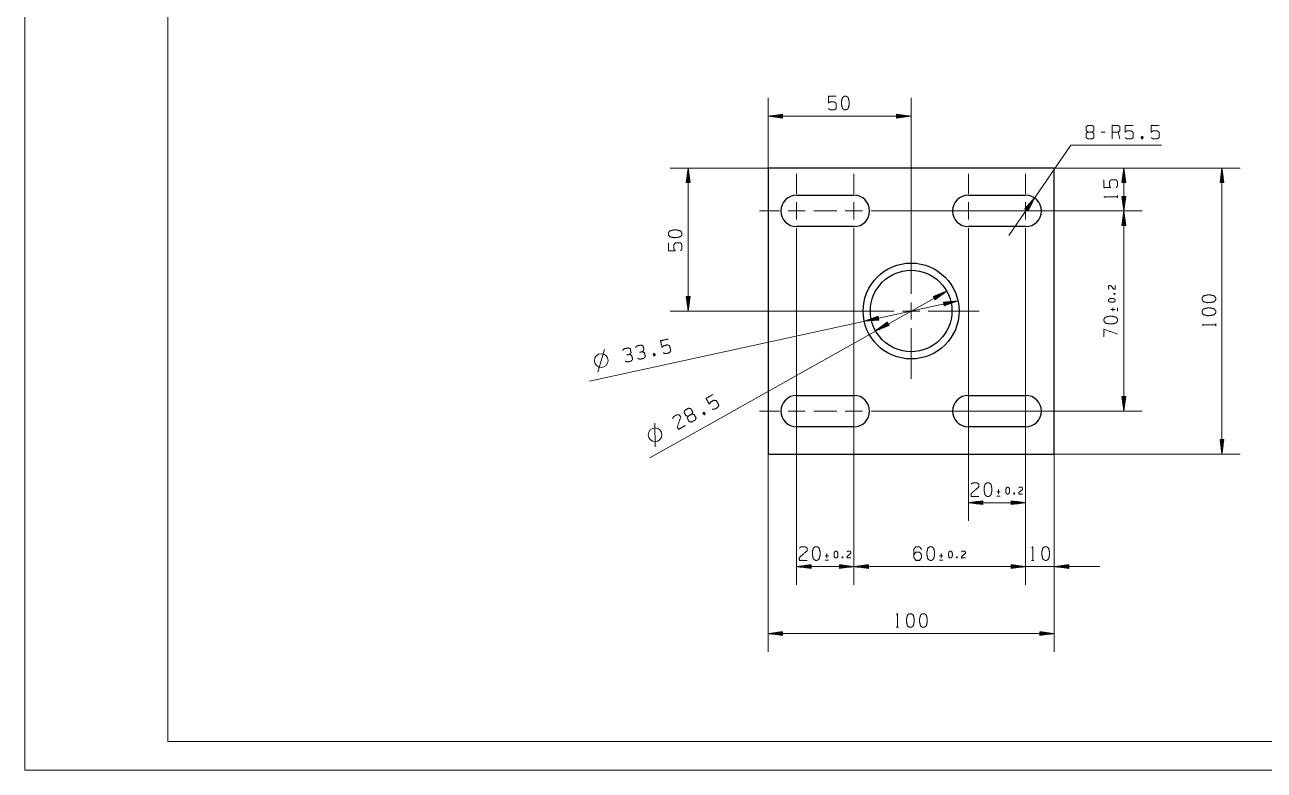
# Model space of a CAD drawing. Header units: millimetres. Extents: x 0 to 420, y 0 to 297.
# Drawn here: x 0 to 216.5, y 0 to 130.3 of the extents above; entities that cross this region are included whole.
import ezdxf

# ---------------------------------------------------------------- set-up
doc = ezdxf.new("R2010")
doc.units = ezdxf.units.MM
doc.layers.add('101', color=7, linetype='Continuous', true_color=0xffffff)

msp = doc.modelspace()

# ---------------------------------------------------------------- linework, layer by layer
at = {"layer": '101', "color": 133, "linetype": 'Continuous', "lineweight": 18}
for p, q in [((0, 297), (0, 0)), ((25, 292), (25, 5)), ((25, 5), (415, 5)), ((0, 0), (420, 0))]:
    msp.add_line(p, q, dxfattribs=at)
at = {"layer": '101', "color": 22, "linetype": 'Continuous', "lineweight": 18}
for p, q in [((129.83, 105.27), (129.83, 117.51)), ((154.83, 92.14), (154.83, 117.51)), ((132.37, 114.67), (129.83, 114.34)), ((129.83, 114.34), (132.37, 114)), ((154.83, 114.34), (129.83, 114.34)), ((132.37, 114.36), (130.03, 114.36)), ((132.37, 114.31), (130.03, 114.31)), ((132.37, 114.41), (130.41, 114.41)), ((132.37, 114.26), (130.41, 114.26)), ((132.37, 114.46), (130.8, 114.46)), ((132.37, 114.21), (130.8, 114.21)), ((132.37, 114.51), (131.18, 114.51)), ((132.37, 114.16), (131.18, 114.16)), ((132.37, 114.56), (131.57, 114.56)), ((132.37, 114.11), (131.57, 114.11)), ((132.37, 114.62), (131.96, 114.62)), ((132.37, 114.06), (131.96, 114.06)), ((132.37, 114.67), (132.34, 114.67)), ((132.37, 114.67), (132.34, 114.67)), ((132.37, 114.01), (132.34, 114.01)), ((132.37, 114.01), (132.34, 114.01)), ((132.37, 114), (132.37, 114.67)), ((152.29, 114.67), (152.33, 114.67)), ((152.29, 114.67), (152.33, 114.67)), ((152.29, 114.67), (152.29, 114)), ((154.83, 114.34), (152.29, 114.67)), ((152.29, 114.62), (152.71, 114.62)), ((152.29, 114.56), (153.1, 114.56)), ((152.29, 114.51), (153.48, 114.51)), ((152.29, 114.46), (153.87, 114.46)), ((152.29, 114.41), (154.26, 114.41)), ((152.29, 114.36), (154.64, 114.36)), ((152.29, 114), (154.83, 114.34)), ((152.29, 114.31), (154.64, 114.31)), ((152.29, 114.26), (154.26, 114.26)), ((152.29, 114.21), (153.87, 114.21)), ((152.29, 114.16), (153.48, 114.16)), ((152.29, 114.11), (153.1, 114.11)), ((152.29, 114.06), (152.71, 114.06)), ((152.29, 114.01), (152.33, 114.01)), ((152.29, 114.01), (152.33, 114.01)), ((171.9, 93.49), (182.7, 109.25)), ((182.7, 109.25), (198.58, 109.25)), ((129.83, 105.27), (112.72, 105.27)), ((115.89, 105.27), (115.56, 102.73)), ((115.77, 102.73), (115.77, 104.3)), ((115.82, 102.73), (115.82, 104.69)), ((115.87, 102.73), (115.87, 105.08)), ((115.89, 80.27), (115.89, 105.27)), ((116.23, 102.73), (115.89, 105.27)), ((115.92, 102.73), (115.92, 105.08)), ((115.97, 102.73), (115.97, 104.69)), ((116.02, 102.73), (116.02, 104.3)), ((179.83, 105.27), (195.16, 105.27)), ((179.83, 105.27), (212.31, 105.27)), ((191.99, 105.27), (191.65, 102.73)), ((191.86, 102.73), (191.86, 104.3)), ((191.91, 102.73), (191.91, 104.69)), ((191.96, 102.73), (191.96, 105.08)), ((192.32, 102.73), (191.99, 105.27)), ((191.99, 97.77), (191.99, 105.27)), ((192.01, 102.73), (192.01, 105.08)), ((192.06, 102.73), (192.06, 104.69)), ((192.11, 102.73), (192.11, 104.3)), ((209.13, 105.27), (208.8, 102.73)), ((209, 102.73), (209, 104.3)), ((209.06, 102.73), (209.06, 104.69)), ((209.11, 102.73), (209.11, 105.08)), ((209.47, 102.73), (209.13, 105.27)), ((209.13, 55.27), (209.13, 105.27)), ((209.16, 102.73), (209.16, 105.08)), ((209.21, 102.73), (209.21, 104.69)), ((209.26, 102.73), (209.26, 104.3)), ((115.56, 102.73), (115.56, 102.76)), ((115.56, 102.73), (115.56, 102.76)), ((115.56, 102.73), (116.23, 102.73)), ((115.61, 102.73), (115.61, 103.15)), ((115.66, 102.73), (115.66, 103.53)), ((115.72, 102.73), (115.72, 103.92)), ((116.07, 102.73), (116.07, 103.92)), ((116.12, 102.73), (116.12, 103.53)), ((116.17, 102.73), (116.17, 103.15)), ((116.22, 102.73), (116.22, 102.76)), ((116.22, 102.73), (116.22, 102.76)), ((191.65, 102.73), (192.32, 102.73)), ((191.66, 102.73), (191.66, 102.76)), ((191.66, 102.73), (191.66, 102.76)), ((191.71, 102.73), (191.71, 103.15)), ((191.76, 102.73), (191.76, 103.53)), ((191.81, 102.73), (191.81, 103.92)), ((192.16, 102.73), (192.16, 103.92)), ((192.21, 102.73), (192.21, 103.53)), ((192.26, 102.73), (192.26, 103.15)), ((192.32, 102.73), (192.32, 102.76)), ((192.32, 102.73), (192.32, 102.76)), ((208.8, 102.73), (208.8, 102.76)), ((208.8, 102.73), (208.8, 102.76)), ((208.8, 102.73), (209.47, 102.73)), ((208.85, 102.73), (208.85, 103.15)), ((208.9, 102.73), (208.9, 103.53)), ((208.95, 102.73), (208.95, 103.92)), ((209.31, 102.73), (209.31, 103.92)), ((209.36, 102.73), (209.36, 103.53)), ((209.41, 102.73), (209.41, 103.15)), ((209.46, 102.73), (209.46, 102.76)), ((209.46, 102.73), (209.46, 102.76)), ((176.39, 100.04), (174.68, 98.13)), ((174.89, 97.99), (176, 99.6)), ((174.93, 97.96), (176.26, 99.89)), ((174.97, 97.93), (176.3, 99.86)), ((175.23, 97.75), (176.39, 100.04)), ((191.65, 100.31), (191.99, 97.77)), ((192.32, 100.31), (191.65, 100.31)), ((191.66, 100.31), (191.66, 100.28)), ((191.66, 100.31), (191.66, 100.28)), ((191.71, 100.31), (191.71, 99.89)), ((191.76, 100.31), (191.76, 99.51)), ((191.81, 100.31), (191.81, 99.12)), ((191.86, 100.31), (191.86, 98.73)), ((191.91, 100.31), (191.91, 98.35)), ((191.96, 100.31), (191.96, 97.96)), ((191.99, 97.77), (192.32, 100.31)), ((192.01, 100.31), (192.01, 97.96)), ((192.06, 100.31), (192.06, 98.35)), ((192.11, 100.31), (192.11, 98.73)), ((192.16, 100.31), (192.16, 99.12)), ((192.21, 100.31), (192.21, 99.51)), ((192.26, 100.31), (192.26, 99.89)), ((192.32, 100.31), (192.32, 100.28)), ((192.32, 100.31), (192.32, 100.28)), ((151.33, 97.77), (195.16, 97.77)), ((174.68, 98.13), (174.7, 98.16)), ((174.68, 98.13), (174.7, 98.16)), ((174.68, 98.13), (175.23, 97.75)), ((174.72, 98.1), (174.96, 98.45)), ((174.76, 98.07), (175.22, 98.73)), ((174.81, 98.04), (175.48, 99.02)), ((174.85, 98.01), (175.74, 99.31)), ((175.02, 97.9), (176.12, 99.52)), ((175.06, 97.87), (175.95, 99.17)), ((175.1, 97.84), (175.77, 98.82)), ((175.14, 97.81), (175.6, 98.48)), ((175.18, 97.78), (175.42, 98.13)), ((175.23, 97.76), (175.24, 97.78)), ((175.23, 97.76), (175.24, 97.78)), ((181.33, 97.77), (195.16, 97.77)), ((191.99, 97.77), (191.65, 95.23)), ((191.96, 95.23), (191.96, 97.58)), ((191.99, 97.77), (191.99, 62.77)), ((192.32, 95.23), (191.99, 97.77)), ((192.01, 95.23), (192.01, 97.58)), ((191.71, 95.23), (191.71, 95.65)), ((191.76, 95.23), (191.76, 96.03)), ((191.81, 95.23), (191.81, 96.42)), ((191.86, 95.23), (191.86, 96.8)), ((191.91, 95.23), (191.91, 97.19)), ((192.06, 95.23), (192.06, 97.19)), ((192.11, 95.23), (192.11, 96.8)), ((192.16, 95.23), (192.16, 96.42)), ((192.21, 95.23), (192.21, 96.03)), ((192.26, 95.23), (192.26, 95.65)), ((191.65, 95.23), (192.32, 95.23)), ((191.66, 95.23), (191.66, 95.26)), ((191.66, 95.23), (191.66, 95.26)), ((192.32, 95.23), (192.32, 95.26)), ((192.32, 95.23), (192.32, 95.26)), ((134.83, 91.27), (134.83, 32.42)), ((144.83, 91.27), (144.83, 32.42)), ((144.83, 91.27), (144.83, 32.42)), ((164.83, 91.27), (164.83, 43.6)), ((174.83, 91.27), (174.83, 32.42)), ((174.83, 91.27), (174.83, 43.6)), ((174.83, 91.27), (174.83, 32.42)), ((161.04, 83.76), (109.19, 54.59)), ((116.23, 82.81), (115.56, 82.81)), ((115.56, 82.81), (115.89, 80.27)), ((115.56, 82.81), (115.56, 82.78)), ((115.56, 82.81), (115.56, 82.78)), ((115.61, 82.81), (115.61, 82.39)), ((115.66, 82.81), (115.66, 82.01)), ((115.72, 82.81), (115.72, 81.62)), ((115.77, 82.81), (115.77, 81.23)), ((115.82, 82.81), (115.82, 80.85)), ((115.87, 82.81), (115.87, 80.46)), ((115.89, 80.27), (116.23, 82.81)), ((115.92, 82.81), (115.92, 80.46)), ((115.97, 82.81), (115.97, 80.85)), ((116.02, 82.81), (116.02, 81.23)), ((116.07, 82.81), (116.07, 81.62)), ((116.12, 82.81), (116.12, 82.01)), ((116.17, 82.81), (116.17, 82.39)), ((116.22, 82.81), (116.22, 82.78)), ((116.22, 82.81), (116.22, 82.78)), ((161.04, 83.76), (158.67, 82.81)), ((158.67, 82.81), (158.7, 82.82)), ((158.67, 82.81), (158.7, 82.82)), ((158.67, 82.81), (158.99, 82.23)), ((158.69, 82.76), (159.06, 82.97)), ((158.72, 82.72), (159.42, 83.11)), ((158.74, 82.67), (159.78, 83.26)), ((158.77, 82.63), (160.14, 83.4)), ((158.79, 82.58), (160.5, 83.55)), ((158.82, 82.54), (160.86, 83.69)), ((158.84, 82.5), (160.89, 83.65)), ((158.87, 82.45), (160.58, 83.41)), ((158.89, 82.41), (160.27, 83.18)), ((158.92, 82.36), (159.95, 82.95)), ((158.94, 82.32), (159.64, 82.71)), ((158.97, 82.27), (159.33, 82.48)), ((158.99, 82.23), (161.04, 83.76)), ((163.02, 82.06), (98.63, 67.99)), ((142.96, 80.27), (112.72, 80.27)), ((158.99, 82.23), (159.02, 82.25)), ((158.99, 82.23), (159.02, 82.25)), ((163.02, 82.06), (160.46, 81.84)), ((160.46, 81.84), (160.61, 81.19)), ((160.46, 81.84), (160.5, 81.84)), ((160.46, 81.84), (160.5, 81.84)), ((160.47, 81.79), (160.88, 81.88)), ((160.49, 81.74), (161.27, 81.91)), ((160.5, 81.69), (161.66, 81.94)), ((160.51, 81.64), (162.05, 81.98)), ((160.52, 81.59), (162.43, 82.01)), ((160.53, 81.54), (162.82, 82.04)), ((160.54, 81.49), (162.83, 81.99)), ((160.55, 81.44), (162.47, 81.86)), ((160.56, 81.39), (162.1, 81.73)), ((160.57, 81.34), (161.73, 81.6)), ((160.58, 81.29), (161.37, 81.46)), ((160.59, 81.24), (161, 81.33)), ((160.61, 81.19), (163.02, 82.06)), ((160.61, 81.19), (160.64, 81.2)), ((160.61, 81.19), (160.64, 81.2)), ((149.06, 79.35), (146.65, 78.48)), ((146.65, 78.48), (149.21, 78.7)), ((149.13, 79.05), (146.84, 78.55)), ((149.14, 79), (146.85, 78.5)), ((149.12, 79.1), (147.2, 78.68)), ((149.15, 78.95), (147.23, 78.53)), ((149.11, 79.15), (147.57, 78.81)), ((149.16, 78.9), (147.62, 78.56)), ((149.1, 79.2), (147.93, 78.94)), ((149.17, 78.85), (148.01, 78.6)), ((149.08, 79.25), (148.3, 79.08)), ((149.18, 78.8), (148.4, 78.63)), ((150.67, 78.31), (148.62, 76.78)), ((149.07, 79.3), (148.67, 79.21)), ((150.83, 78.04), (148.78, 76.89)), ((149.19, 78.75), (148.79, 78.66)), ((150.85, 78), (148.81, 76.85)), ((149.06, 79.35), (149.03, 79.34)), ((149.06, 79.35), (149.03, 79.34)), ((149.21, 78.7), (149.06, 79.35)), ((150.8, 78.09), (149.09, 77.13)), ((149.2, 78.7), (149.17, 78.69)), ((149.2, 78.7), (149.17, 78.69)), ((150.88, 77.95), (149.17, 76.99)), ((150.78, 78.13), (149.4, 77.36)), ((150.75, 78.18), (149.71, 77.59)), ((150.73, 78.22), (150.03, 77.83)), ((150.7, 78.26), (150.34, 78.06)), ((150.68, 78.31), (150.65, 78.29)), ((150.68, 78.31), (150.65, 78.29)), ((151, 77.73), (150.67, 78.31)), ((148.62, 76.78), (151, 77.73)), ((150.9, 77.91), (149.53, 77.14)), ((150.93, 77.87), (149.89, 77.28)), ((150.95, 77.82), (150.25, 77.43)), ((150.98, 77.78), (150.61, 77.57)), ((151, 77.73), (150.97, 77.72)), ((151, 77.73), (150.97, 77.72)), ((191.65, 65.31), (191.99, 62.77)), ((192.32, 65.31), (191.65, 65.31)), ((191.66, 65.31), (191.66, 65.28)), ((191.66, 65.31), (191.66, 65.28)), ((191.71, 65.31), (191.71, 64.89)), ((191.76, 65.31), (191.76, 64.51)), ((191.81, 65.31), (191.81, 64.12)), ((191.86, 65.31), (191.86, 63.73)), ((191.91, 65.31), (191.91, 63.35)), ((191.96, 65.31), (191.96, 62.96)), ((191.99, 62.77), (192.32, 65.31)), ((192.01, 65.31), (192.01, 62.96)), ((192.06, 65.31), (192.06, 63.35)), ((192.11, 65.31), (192.11, 63.73)), ((192.16, 65.31), (192.16, 64.12)), ((192.21, 65.31), (192.21, 64.51)), ((192.26, 65.31), (192.26, 64.89)), ((192.32, 65.31), (192.32, 65.28)), ((192.32, 65.31), (192.32, 65.28)), ((151.33, 62.77), (195.16, 62.77)), ((209.47, 57.81), (208.8, 57.81)), ((208.8, 57.81), (209.13, 55.27)), ((208.8, 57.81), (208.8, 57.78)), ((208.8, 57.81), (208.8, 57.78)), ((208.85, 57.81), (208.85, 57.39)), ((208.9, 57.81), (208.9, 57.01)), ((208.95, 57.81), (208.95, 56.62)), ((209, 57.81), (209, 56.23)), ((209.06, 57.81), (209.06, 55.85)), ((209.11, 57.81), (209.11, 55.46)), ((209.13, 55.27), (209.47, 57.81)), ((209.16, 57.81), (209.16, 55.46)), ((209.21, 57.81), (209.21, 55.85)), ((209.26, 57.81), (209.26, 56.23)), ((209.31, 57.81), (209.31, 56.62)), ((209.36, 57.81), (209.36, 57.01)), ((209.41, 57.81), (209.41, 57.39)), ((209.46, 57.81), (209.46, 57.78)), ((209.46, 57.81), (209.46, 57.78)), ((129.83, 55.27), (129.83, 20.71)), ((179.83, 55.27), (179.83, 20.71)), ((179.83, 55.27), (212.31, 55.27)), ((179.83, 55.27), (179.83, 32.42)), ((167.37, 47.1), (164.83, 46.77)), ((164.83, 46.77), (174.83, 46.77)), ((164.83, 46.77), (167.37, 46.44)), ((167.37, 46.8), (165.03, 46.8)), ((167.37, 46.74), (165.03, 46.74)), ((167.37, 46.85), (165.41, 46.85)), ((167.37, 46.69), (165.41, 46.69)), ((167.37, 46.9), (165.8, 46.9)), ((167.37, 46.64), (165.8, 46.64)), ((167.37, 46.95), (166.18, 46.95)), ((167.37, 46.59), (166.18, 46.59)), ((167.37, 47), (166.57, 47)), ((167.37, 46.54), (166.57, 46.54)), ((167.37, 47.05), (166.96, 47.05)), ((167.37, 46.49), (166.96, 46.49)), ((167.37, 47.1), (167.34, 47.1)), ((167.37, 47.1), (167.34, 47.1)), ((167.37, 46.44), (167.34, 46.44)), ((167.37, 46.44), (167.34, 46.44)), ((167.37, 46.44), (167.37, 47.1)), ((172.29, 47.1), (172.29, 46.44)), ((172.29, 47.1), (172.33, 47.1)), ((172.29, 47.1), (172.33, 47.1)), ((174.83, 46.77), (172.29, 47.1)), ((172.29, 47.05), (172.71, 47.05)), ((172.29, 47), (173.1, 47)), ((172.29, 46.95), (173.48, 46.95)), ((172.29, 46.9), (173.87, 46.9)), ((172.29, 46.85), (174.26, 46.85)), ((172.29, 46.8), (174.64, 46.8)), ((172.29, 46.44), (174.83, 46.77)), ((172.29, 46.74), (174.64, 46.74)), ((172.29, 46.69), (174.26, 46.69)), ((172.29, 46.64), (173.87, 46.64)), ((172.29, 46.59), (173.48, 46.59)), ((172.29, 46.54), (173.1, 46.54)), ((172.29, 46.49), (172.71, 46.49)), ((172.29, 46.44), (172.33, 46.44)), ((172.29, 46.44), (172.33, 46.44)), ((137.37, 35.93), (134.83, 35.6)), ((134.83, 35.6), (144.83, 35.6)), ((134.83, 35.6), (137.37, 35.27)), ((137.37, 35.62), (135.03, 35.62)), ((137.37, 35.57), (135.03, 35.57)), ((137.37, 35.68), (135.41, 35.68)), ((137.37, 35.52), (135.41, 35.52)), ((137.37, 35.73), (135.8, 35.73)), ((137.37, 35.47), (135.8, 35.47)), ((137.37, 35.78), (136.18, 35.78)), ((137.37, 35.42), (136.18, 35.42)), ((137.37, 35.83), (136.57, 35.83)), ((137.37, 35.37), (136.57, 35.37)), ((137.37, 35.88), (136.96, 35.88)), ((137.37, 35.32), (136.96, 35.32)), ((137.37, 35.93), (137.34, 35.93)), ((137.37, 35.93), (137.34, 35.93)), ((137.37, 35.27), (137.34, 35.27)), ((137.37, 35.27), (137.34, 35.27)), ((137.37, 35.27), (137.37, 35.93)), ((144.83, 35.6), (142.29, 35.93)), ((142.29, 35.93), (142.33, 35.93)), ((142.29, 35.93), (142.33, 35.93)), ((142.29, 35.93), (142.29, 35.27)), ((142.29, 35.88), (142.71, 35.88)), ((142.29, 35.83), (143.1, 35.83)), ((142.29, 35.78), (143.48, 35.78)), ((142.29, 35.73), (143.87, 35.73)), ((142.29, 35.68), (144.26, 35.68)), ((142.29, 35.62), (144.64, 35.62)), ((142.29, 35.27), (144.83, 35.6)), ((142.29, 35.57), (144.64, 35.57)), ((142.29, 35.52), (144.26, 35.52)), ((142.29, 35.47), (143.87, 35.47)), ((142.29, 35.42), (143.48, 35.42)), ((142.29, 35.37), (143.1, 35.37)), ((142.29, 35.32), (142.71, 35.32)), ((142.29, 35.27), (142.33, 35.27)), ((142.29, 35.27), (142.33, 35.27)), ((147.37, 35.93), (144.83, 35.6)), ((174.83, 35.6), (144.83, 35.6)), ((144.83, 35.6), (147.37, 35.27)), ((147.37, 35.62), (145.03, 35.62)), ((147.37, 35.57), (145.03, 35.57)), ((147.37, 35.68), (145.41, 35.68)), ((147.37, 35.52), (145.41, 35.52)), ((147.37, 35.73), (145.8, 35.73)), ((147.37, 35.47), (145.8, 35.47)), ((147.37, 35.78), (146.18, 35.78)), ((147.37, 35.42), (146.18, 35.42)), ((147.37, 35.83), (146.57, 35.83)), ((147.37, 35.37), (146.57, 35.37)), ((147.37, 35.88), (146.96, 35.88)), ((147.37, 35.32), (146.96, 35.32)), ((147.37, 35.93), (147.34, 35.93)), ((147.37, 35.93), (147.34, 35.93)), ((147.37, 35.27), (147.34, 35.27)), ((147.37, 35.27), (147.34, 35.27)), ((147.37, 35.27), (147.37, 35.93)), ((166.9, 35.6), (187.77, 35.6)), ((172.29, 35.93), (172.29, 35.27)), ((174.83, 35.6), (172.29, 35.93)), ((172.29, 35.93), (172.29, 35.27)), ((172.29, 35.93), (172.33, 35.93)), ((172.29, 35.93), (172.33, 35.93)), ((172.29, 35.93), (172.33, 35.93)), ((174.83, 35.6), (172.29, 35.93)), ((172.29, 35.93), (172.33, 35.93)), ((172.29, 35.88), (172.71, 35.88)), ((172.29, 35.88), (172.71, 35.88)), ((172.29, 35.83), (173.1, 35.83)), ((172.29, 35.83), (173.1, 35.83)), ((172.29, 35.78), (173.48, 35.78)), ((172.29, 35.78), (173.48, 35.78)), ((172.29, 35.73), (173.87, 35.73)), ((172.29, 35.73), (173.87, 35.73)), ((172.29, 35.68), (174.26, 35.68)), ((172.29, 35.68), (174.26, 35.68)), ((172.29, 35.62), (174.64, 35.62)), ((172.29, 35.62), (174.64, 35.62)), ((172.29, 35.27), (174.83, 35.6)), ((172.29, 35.27), (174.83, 35.6)), ((172.29, 35.57), (174.64, 35.57)), ((172.29, 35.57), (174.64, 35.57)), ((172.29, 35.52), (174.26, 35.52)), ((172.29, 35.52), (174.26, 35.52)), ((172.29, 35.47), (173.87, 35.47)), ((172.29, 35.47), (173.87, 35.47)), ((172.29, 35.42), (173.48, 35.42)), ((172.29, 35.42), (173.48, 35.42)), ((172.29, 35.37), (173.1, 35.37)), ((172.29, 35.37), (173.1, 35.37)), ((172.29, 35.32), (172.71, 35.32)), ((172.29, 35.32), (172.71, 35.32)), ((172.29, 35.27), (172.33, 35.27)), ((172.29, 35.27), (172.33, 35.27)), ((172.29, 35.27), (172.33, 35.27)), ((172.29, 35.27), (172.33, 35.27)), ((182.37, 35.93), (179.83, 35.6)), ((179.83, 35.6), (182.37, 35.27)), ((182.37, 35.62), (180.03, 35.62)), ((182.37, 35.57), (180.03, 35.57)), ((182.37, 35.68), (180.41, 35.68)), ((182.37, 35.52), (180.41, 35.52)), ((182.37, 35.73), (180.8, 35.73)), ((182.37, 35.47), (180.8, 35.47)), ((182.37, 35.78), (181.18, 35.78)), ((182.37, 35.42), (181.18, 35.42)), ((182.37, 35.83), (181.57, 35.83)), ((182.37, 35.37), (181.57, 35.37)), ((182.37, 35.88), (181.96, 35.88)), ((182.37, 35.32), (181.96, 35.32)), ((182.37, 35.93), (182.34, 35.93)), ((182.37, 35.93), (182.34, 35.93)), ((182.37, 35.27), (182.34, 35.27)), ((182.37, 35.27), (182.34, 35.27)), ((182.37, 35.27), (182.37, 35.93)), ((132.37, 24.22), (129.83, 23.89)), ((179.83, 23.89), (129.83, 23.89)), ((129.83, 23.89), (132.37, 23.56)), ((132.37, 23.92), (130.03, 23.92)), ((132.37, 23.86), (130.03, 23.86)), ((132.37, 23.97), (130.41, 23.97)), ((132.37, 24.02), (130.8, 24.02)), ((132.37, 24.07), (131.18, 24.07)), ((132.37, 24.12), (131.57, 24.12)), ((132.37, 24.17), (131.96, 24.17)), ((132.37, 24.22), (132.34, 24.22)), ((132.37, 24.22), (132.34, 24.22)), ((132.37, 23.56), (132.37, 24.22)), ((179.83, 23.89), (177.29, 24.22)), ((177.29, 24.22), (177.29, 23.56)), ((177.29, 24.22), (177.33, 24.22)), ((177.29, 24.22), (177.33, 24.22)), ((177.29, 24.17), (177.71, 24.17)), ((177.29, 24.12), (178.1, 24.12)), ((177.29, 24.07), (178.48, 24.07)), ((177.29, 24.02), (178.87, 24.02)), ((177.29, 23.97), (179.26, 23.97)), ((177.29, 23.92), (179.64, 23.92)), ((177.29, 23.56), (179.83, 23.89)), ((177.29, 23.86), (179.64, 23.86)), ((132.37, 23.81), (130.41, 23.81)), ((132.37, 23.76), (130.8, 23.76)), ((132.37, 23.71), (131.18, 23.71)), ((132.37, 23.66), (131.57, 23.66)), ((132.37, 23.61), (131.96, 23.61)), ((132.37, 23.56), (132.34, 23.56)), ((132.37, 23.56), (132.34, 23.56)), ((177.29, 23.81), (179.26, 23.81)), ((177.29, 23.76), (178.87, 23.76)), ((177.29, 23.71), (178.48, 23.71)), ((177.29, 23.66), (178.1, 23.66)), ((177.29, 23.61), (177.71, 23.61)), ((177.29, 23.56), (177.33, 23.56)), ((177.29, 23.56), (177.33, 23.56))]:
    msp.add_line(p, q, dxfattribs=at)
at = {"layer": '101', "color": 72, "linetype": 'Continuous', "lineweight": 18}
for p, q in [((188.7, 111.55), (188.03, 111.55)), ((191.31, 110.35), (190.97, 111.55)), ((195.1, 110.8), (195.26, 110.37)), ((190.89, 100.04), (190.89, 100.46)), ((190.26, 83.23), (190.47, 83.31)), ((189.69, 80.52), (190.49, 80.52)), ((190.09, 80.8), (190.09, 80.24)), ((190.87, 80.24), (190.87, 80.8)), ((208.04, 77.65), (208.04, 78.07)), ((100.08, 69.58), (101.25, 73.57)), ((109.84, 72.83), (110.08, 72.45)), ((110.1, 56.53), (110.06, 60.69)), ((118.48, 62.5), (118.83, 62.21)), ((170.37, 48.67), (169.8, 48.67)), ((169.8, 47.88), (170.37, 47.88)), ((170.09, 49.07), (170.09, 48.27)), ((172.79, 48.49), (172.87, 48.28)), ((140.37, 37.5), (139.8, 37.5)), ((140.09, 37.9), (140.09, 37.1)), ((142.79, 37.32), (142.87, 37.11)), ((160.37, 37.5), (159.8, 37.5)), ((160.09, 37.9), (160.09, 37.1)), ((162.79, 37.32), (162.87, 37.11)), ((139.8, 36.71), (140.37, 36.71)), ((159.8, 36.71), (160.37, 36.71)), ((175.85, 36.69), (176.28, 36.69)), ((152.21, 24.98), (152.64, 24.98))]:
    msp.add_line(p, q, dxfattribs=at)
at = {"layer": '101', "color": 72, "linetype": 'Continuous', "lineweight": 25}
for p, q in [((129.83, 105.27), (129.83, 55.27)), ((179.83, 105.27), (129.83, 105.27)), ((179.83, 55.27), (179.83, 105.27)), ((134.83, 100.52), (144.83, 100.52)), ((164.83, 100.52), (174.83, 100.52)), ((144.83, 95.02), (134.83, 95.02)), ((174.83, 95.02), (164.83, 95.02)), ((134.83, 65.52), (144.83, 65.52)), ((164.83, 65.52), (174.83, 65.52)), ((144.83, 60.02), (134.83, 60.02)), ((174.83, 60.02), (164.83, 60.02)), ((129.83, 55.27), (179.83, 55.27))]:
    msp.add_line(p, q, dxfattribs=at)
at = {"layer": '101', "color": 151, "linetype": 'Continuous', "lineweight": 18}
for p, q in [((134.83, 100.77), (134.83, 104.27)), ((144.83, 100.77), (144.83, 104.27)), ((164.83, 100.77), (164.83, 104.27)), ((174.83, 100.77), (174.83, 104.27)), ((131.83, 97.77), (128.33, 97.77)), ((133.33, 97.77), (136.33, 97.77)), ((134.83, 96.27), (134.83, 99.27)), ((137.83, 97.77), (141.83, 97.77)), ((143.33, 97.77), (146.33, 97.77)), ((144.83, 96.27), (144.83, 99.27)), ((147.83, 97.77), (151.33, 97.77)), ((161.83, 97.77), (158.33, 97.77)), ((163.33, 97.77), (166.33, 97.77)), ((164.83, 96.27), (164.83, 99.27)), ((167.83, 97.77), (171.83, 97.77)), ((173.33, 97.77), (176.33, 97.77)), ((174.83, 96.27), (174.83, 99.27)), ((177.83, 97.77), (181.33, 97.77)), ((134.83, 94.77), (134.83, 91.27)), ((144.83, 94.77), (144.83, 91.27)), ((164.83, 94.77), (164.83, 91.27)), ((174.83, 94.77), (174.83, 91.27)), ((154.83, 83.27), (154.83, 92.14)), ((151.83, 80.27), (142.96, 80.27)), ((153.33, 80.27), (156.33, 80.27)), ((154.83, 78.77), (154.83, 81.77)), ((157.83, 80.27), (166.71, 80.27)), ((154.83, 77.27), (154.83, 68.39)), ((134.83, 65.77), (134.83, 69.27)), ((144.83, 65.77), (144.83, 69.27)), ((164.83, 65.77), (164.83, 69.27)), ((174.83, 65.77), (174.83, 69.27)), ((134.83, 61.27), (134.83, 64.27)), ((144.83, 61.27), (144.83, 64.27)), ((164.83, 61.27), (164.83, 64.27)), ((174.83, 61.27), (174.83, 64.27)), ((131.83, 62.77), (128.33, 62.77)), ((133.33, 62.77), (136.33, 62.77)), ((137.83, 62.77), (141.83, 62.77)), ((143.33, 62.77), (146.33, 62.77)), ((147.83, 62.77), (151.33, 62.77)), ((161.83, 62.77), (158.33, 62.77)), ((163.33, 62.77), (166.33, 62.77)), ((167.83, 62.77), (171.83, 62.77)), ((173.33, 62.77), (176.33, 62.77)), ((177.83, 62.77), (181.33, 62.77)), ((134.83, 59.77), (134.83, 56.27)), ((144.83, 59.77), (144.83, 56.27)), ((164.83, 59.77), (164.83, 56.27)), ((174.83, 59.77), (174.83, 56.27))]:
    msp.add_line(p, q, dxfattribs=at)
at = {"layer": '101', "color": 72, "linetype": 'Continuous', "lineweight": 25}
for radius in [8.38, 7.12]:
    msp.add_circle((154.83, 80.27), radius, dxfattribs=at)
at = {"layer": '101', "color": 72, "linetype": 'Continuous', "lineweight": 18}
for centre in [(100.7, 71.6), (110.11, 58.64)]:
    msp.add_circle(centre, 1.2, dxfattribs=at)
at = {"layer": '101', "color": 72, "linetype": 'Continuous', "lineweight": 25}
for centre, start, end in [((134.83, 97.77), 90, 270), ((144.83, 97.77), 270, 90), ((164.83, 97.77), 90, 270), ((174.83, 97.77), 270, 90), ((134.83, 62.77), 90, 270), ((144.83, 62.77), 270, 90), ((164.83, 62.77), 90, 270), ((174.83, 62.77), 270, 90)]:
    msp.add_arc(centre, 2.75, start, end, dxfattribs=at)
at = {"layer": '101', "color": 22, "linetype": 'Continuous', "lineweight": 18}
msp.add_arc((174.83, 97.77), 2.75, 90, 104.7081, dxfattribs=at)
at = {"layer": '101', "color": 72, "linetype": 'Continuous', "lineweight": 18}
for points, knots in [([(140.38, 115.65), (140.71, 115.43), (141.4, 115.43), (141.74, 115.65), (141.74, 116.6), (141.4, 116.85), (140.71, 116.85), (140.38, 116.63), (140.38, 117.8), (141.74, 117.8)], [0, 0, 0.062228, 0.168343, 0.230571, 0.376816, 0.441265, 0.547381, 0.609609, 0.79049, 1, 1]), ([(143.5, 115.43), (143.84, 115.68), (144.01, 116.38), (144.01, 116.85), (143.84, 117.58), (143.5, 117.8), (143.16, 117.8), (142.83, 117.58), (142.65, 116.85), (142.67, 116.38), (142.83, 115.68), (143.16, 115.43), (143.5, 115.43)], [0, 0, 0.067526, 0.183971, 0.260584, 0.380943, 0.446141, 0.500306, 0.565504, 0.685863, 0.762529, 0.87831, 0.945835, 1, 1]), ([(185.73, 111.55), (185.41, 111.77), (185.41, 112.5), (185.73, 112.72), (186.42, 112.72), (186.76, 112.5), (186.76, 111.77), (186.42, 111.55), (185.73, 111.55), (185.4, 111.3), (185.4, 110.6), (185.73, 110.35), (186.42, 110.35), (186.76, 110.57), (186.76, 111.3), (186.42, 111.55)], [0, 0, 0.047572, 0.136084, 0.183656, 0.267813, 0.317164, 0.405676, 0.455028, 0.539184, 0.590296, 0.675755, 0.726867, 0.811023, 0.860375, 0.948886, 1, 1]), ([(189.97, 110.35), (189.97, 112.72), (190.97, 112.72), (191.31, 112.5), (191.31, 111.77), (190.97, 111.55), (189.97, 111.55)], [0, 0, 0.400951, 0.571036, 0.639278, 0.761673, 0.829915, 1, 1]), ([(192.22, 110.57), (192.56, 110.35), (193.25, 110.35), (193.59, 110.57), (193.59, 111.52), (193.25, 111.77), (192.56, 111.77), (192.22, 111.55), (192.22, 112.72), (193.59, 112.72)], [0, 0, 0.062229, 0.168345, 0.230571, 0.376816, 0.441264, 0.547379, 0.609609, 0.79049, 1, 1]), ([(196.78, 110.57), (197.11, 110.35), (197.8, 110.35), (198.14, 110.57), (198.14, 111.52), (197.8, 111.77), (197.11, 111.77), (196.78, 111.55), (196.78, 112.72), (198.14, 112.72)], [0, 0, 0.062227, 0.168342, 0.230571, 0.376816, 0.441267, 0.547382, 0.609609, 0.79049, 1, 1]), ([(195.1, 110.37), (195.26, 110.37), (195.35, 110.6), (195.26, 110.8), (195.1, 110.8), (195.01, 110.6), (195.1, 110.37), (195.26, 110.8)], [0, 0, 0.09398, 0.236785, 0.365957, 0.459936, 0.589108, 0.731913, 1, 1]), ([(190.67, 101.84), (190.89, 102.17), (190.89, 102.86), (190.67, 103.2), (189.72, 103.2), (189.47, 102.86), (189.47, 102.17), (189.69, 101.84), (188.52, 101.84), (188.52, 103.2)], [0, 0, 0.062228, 0.168344, 0.230572, 0.376815, 0.441265, 0.547382, 0.609609, 0.790489, 1, 1]), ([(188.72, 100.11), (188.52, 100.25), (190.89, 100.25)], [0, 0, 0.093491, 1, 1]), ([(114.8, 93.94), (114.55, 94.27), (113.85, 94.45), (113.38, 94.45), (112.65, 94.27), (112.43, 93.94), (112.43, 93.6), (112.65, 93.26), (113.38, 93.09), (113.85, 93.1), (114.55, 93.26), (114.8, 93.6), (114.8, 93.94)], [0, 0, 0.067526, 0.183971, 0.260583, 0.380942, 0.446141, 0.500306, 0.565505, 0.685864, 0.762529, 0.87831, 0.945835, 1, 1]), ([(114.58, 90.81), (114.8, 91.15), (114.8, 91.84), (114.58, 92.17), (113.63, 92.17), (113.38, 91.84), (113.38, 91.15), (113.6, 90.81), (112.43, 90.81), (112.43, 92.17)], [0, 0, 0.062228, 0.168343, 0.230571, 0.376815, 0.441265, 0.54738, 0.609608, 0.79049, 1, 1]), ([(189.41, 84.08), (189.3, 84.24), (189.3, 84.58), (189.41, 84.75), (189.65, 84.75), (190.25, 84.07), (190.49, 84.08), (190.49, 84.75)], [0, 0, 0.069694, 0.192979, 0.265277, 0.350232, 0.67474, 0.759753, 1, 1]), ([(190.49, 82.22), (190.36, 82.38), (190.01, 82.47), (189.77, 82.47), (189.41, 82.38), (189.3, 82.22), (189.3, 82.05), (189.41, 81.88), (189.77, 81.79), (190.01, 81.8), (190.36, 81.88), (190.49, 82.05), (190.49, 82.22)], [0, 0, 0.067525, 0.183969, 0.260582, 0.380942, 0.446141, 0.500306, 0.565506, 0.685865, 0.762532, 0.878311, 0.945835, 1, 1]), ([(190.47, 83.23), (190.47, 83.31), (190.36, 83.35), (190.26, 83.31), (190.26, 83.23), (190.36, 83.19), (190.47, 83.23), (190.26, 83.31)], [0, 0, 0.093981, 0.236779, 0.36596, 0.459941, 0.589119, 0.731916, 1, 1]), ([(208.04, 82.57), (207.79, 82.91), (207.09, 83.09), (206.61, 83.09), (205.89, 82.91), (205.66, 82.57), (205.66, 82.24), (205.89, 81.9), (206.61, 81.73), (207.09, 81.74), (207.79, 81.9), (208.04, 82.24), (208.04, 82.57)], [0, 0, 0.067525, 0.183972, 0.260583, 0.380942, 0.44614, 0.500306, 0.565504, 0.685863, 0.762527, 0.87831, 0.945834, 1, 1]), ([(208.04, 80.3), (207.79, 80.63), (207.09, 80.81), (206.61, 80.81), (205.89, 80.63), (205.66, 80.3), (205.66, 79.96), (205.89, 79.63), (206.61, 79.45), (207.09, 79.47), (207.79, 79.63), (208.04, 79.96), (208.04, 80.3)], [0, 0, 0.067525, 0.183972, 0.260583, 0.380943, 0.446141, 0.500306, 0.565504, 0.685864, 0.762528, 0.87831, 0.945835, 1, 1]), ([(190.89, 78.86), (190.64, 79.19), (189.94, 79.37), (189.47, 79.37), (188.74, 79.19), (188.52, 78.86), (188.52, 78.52), (188.74, 78.18), (189.47, 78.01), (189.94, 78.02), (190.64, 78.18), (190.89, 78.52), (190.89, 78.86)], [0, 0, 0.067526, 0.18397, 0.260584, 0.380943, 0.44614, 0.500306, 0.565504, 0.685863, 0.762529, 0.878308, 0.945835, 1, 1]), ([(190.89, 76.24), (188.52, 77.09), (188.52, 75.75)], [0, 0, 0.652472, 1, 1]), ([(205.86, 77.72), (205.66, 77.86), (208.04, 77.86)], [0, 0, 0.093487, 1, 1]), ([(105.64, 72.68), (105.92, 72.97), (105.77, 73.68), (105.39, 73.83), (104.72, 73.68), (104.44, 73.39)], [0, 0, 0.153875, 0.429853, 0.583728, 0.846125, 1, 1]), ([(107.87, 73.16), (108.15, 73.46), (107.99, 74.16), (107.62, 74.31), (106.94, 74.17), (106.66, 73.87)], [0, 0, 0.153873, 0.429851, 0.583723, 0.846125, 1, 1]), ([(111.52, 72.97), (111.9, 72.82), (112.57, 72.96), (112.85, 73.26), (112.65, 74.18), (112.27, 74.36), (111.6, 74.21), (111.32, 73.92), (111.06, 75.07), (112.39, 75.36)], [0, 0, 0.062228, 0.168344, 0.230572, 0.376816, 0.441265, 0.547381, 0.609608, 0.790489, 1, 1]), ([(104.87, 71.51), (105.23, 71.36), (105.9, 71.51), (106.18, 71.8), (106.03, 72.51), (105.64, 72.68), (105.14, 72.57)], [0, 0, 0.124123, 0.343688, 0.472447, 0.703377, 0.836733, 1, 1]), ([(107.09, 72), (107.45, 71.84), (108.12, 71.99), (108.4, 72.28), (108.25, 72.99), (107.87, 73.16), (107.37, 73.05)], [0, 0, 0.124121, 0.343687, 0.472447, 0.703378, 0.836732, 1, 1]), ([(109.93, 72.41), (110.08, 72.45), (110.12, 72.68), (109.99, 72.86), (109.84, 72.83), (109.79, 72.61), (109.93, 72.41), (109.99, 72.86)], [0, 0, 0.093978, 0.236782, 0.365955, 0.459932, 0.589107, 0.731915, 1, 1]), ([(120.06, 63.12), (120.46, 63.09), (121.06, 63.43), (121.24, 63.79), (120.78, 64.62), (120.36, 64.67), (119.76, 64.33), (119.58, 63.97), (119, 65), (120.19, 65.66)], [0, 0, 0.062227, 0.168343, 0.230571, 0.376815, 0.441265, 0.54738, 0.609608, 0.790489, 1, 1]), ([(115.9, 61.9), (115.51, 61.94), (115.16, 62.58), (115.33, 62.93), (115.93, 63.27), (116.33, 63.24), (116.69, 62.6), (116.5, 62.24), (115.9, 61.9), (115.73, 61.52), (116.08, 60.91), (116.49, 60.86), (117.09, 61.2), (117.27, 61.56), (116.92, 62.19), (116.5, 62.24)], [0, 0, 0.047573, 0.136084, 0.183658, 0.267813, 0.317164, 0.405676, 0.455027, 0.539184, 0.590296, 0.675756, 0.726868, 0.811024, 0.860375, 0.948887, 1, 1]), ([(113.17, 61.46), (113.34, 61.81), (113.94, 62.15), (114.35, 62.12), (114.58, 61.71), (113.98, 59.99), (114.23, 59.59), (115.4, 60.25)], [0, 0, 0.069692, 0.192977, 0.265274, 0.350228, 0.674741, 0.759752, 1, 1]), ([(118.69, 62.13), (118.83, 62.21), (118.8, 62.44), (118.62, 62.58), (118.48, 62.5), (118.51, 62.28), (118.69, 62.13), (118.62, 62.58)], [0, 0, 0.093977, 0.236785, 0.365955, 0.459931, 0.589105, 0.731914, 1, 1]), ([(165.31, 50.01), (165.63, 50.24), (166.32, 50.24), (166.66, 50.01), (166.66, 49.54), (165.29, 48.34), (165.31, 47.86), (166.66, 47.86)], [0, 0, 0.069693, 0.192977, 0.265274, 0.350227, 0.674741, 0.759753, 1, 1]), ([(168.42, 47.86), (168.76, 48.11), (168.93, 48.81), (168.93, 49.29), (168.76, 50.01), (168.42, 50.24), (168.08, 50.24), (167.75, 50.01), (167.57, 49.29), (167.59, 48.81), (167.75, 48.11), (168.08, 47.86), (168.42, 47.86)], [0, 0, 0.067526, 0.183971, 0.260583, 0.380942, 0.446141, 0.500306, 0.565504, 0.685863, 0.762529, 0.87831, 0.945835, 1, 1]), ([(171.78, 48.27), (171.95, 48.39), (172.04, 48.74), (172.04, 48.98), (171.95, 49.34), (171.78, 49.46), (171.61, 49.46), (171.44, 49.34), (171.36, 48.98), (171.36, 48.74), (171.44, 48.39), (171.61, 48.27), (171.78, 48.27)], [0, 0, 0.067527, 0.183973, 0.260585, 0.380944, 0.446144, 0.500307, 0.565506, 0.685865, 0.76253, 0.87831, 0.945837, 1, 1]), ([(172.79, 48.28), (172.87, 48.28), (172.92, 48.39), (172.87, 48.49), (172.79, 48.49), (172.75, 48.39), (172.79, 48.28), (172.87, 48.49)], [0, 0, 0.093968, 0.23678, 0.365958, 0.459926, 0.589103, 0.731915, 1, 1]), ([(173.64, 49.34), (173.8, 49.46), (174.14, 49.46), (174.31, 49.34), (174.31, 49.11), (173.63, 48.51), (173.64, 48.27), (174.31, 48.27)], [0, 0, 0.069688, 0.192972, 0.265273, 0.350226, 0.674741, 0.759753, 1, 1]), ([(135.31, 38.84), (135.63, 39.07), (136.32, 39.07), (136.66, 38.84), (136.66, 38.37), (135.29, 37.17), (135.31, 36.69), (136.66, 36.69)], [0, 0, 0.069692, 0.192978, 0.265274, 0.350227, 0.67474, 0.759752, 1, 1]), ([(138.42, 36.69), (138.76, 36.94), (138.93, 37.64), (138.93, 38.12), (138.76, 38.84), (138.42, 39.07), (138.08, 39.07), (137.75, 38.84), (137.57, 38.12), (137.59, 37.64), (137.75, 36.94), (138.08, 36.69), (138.42, 36.69)], [0, 0, 0.067526, 0.183972, 0.260584, 0.380943, 0.446142, 0.500306, 0.565505, 0.685864, 0.762529, 0.87831, 0.945835, 1, 1]), ([(155.31, 37.64), (155.63, 38.12), (156.32, 38.12), (156.66, 37.64), (156.66, 37.17), (156.32, 36.69), (155.63, 36.69), (155.31, 37.17), (155.31, 38.59), (155.63, 39.07), (156.32, 39.07), (156.66, 38.59)], [0, 0, 0.076962, 0.169761, 0.248073, 0.312018, 0.39033, 0.483129, 0.560092, 0.751926, 0.828889, 0.921688, 1, 1]), ([(158.42, 36.69), (158.76, 36.94), (158.93, 37.64), (158.93, 38.12), (158.76, 38.84), (158.42, 39.07), (158.08, 39.07), (157.75, 38.84), (157.57, 38.12), (157.59, 37.64), (157.75, 36.94), (158.08, 36.69), (158.42, 36.69)], [0, 0, 0.067525, 0.183971, 0.260583, 0.380942, 0.44614, 0.500306, 0.565504, 0.685863, 0.762528, 0.878308, 0.945834, 1, 1]), ([(175.92, 38.87), (176.06, 39.07), (176.06, 36.69)], [0, 0, 0.093487, 1, 1]), ([(178.5, 36.69), (178.84, 36.94), (179.01, 37.64), (179.01, 38.12), (178.84, 38.84), (178.5, 39.07), (178.16, 39.07), (177.83, 38.84), (177.65, 38.12), (177.67, 37.64), (177.83, 36.94), (178.16, 36.69), (178.5, 36.69)], [0, 0, 0.067527, 0.183973, 0.260585, 0.380944, 0.446143, 0.500306, 0.565506, 0.685865, 0.76253, 0.87831, 0.945837, 1, 1]), ([(141.78, 37.1), (141.95, 37.22), (142.04, 37.57), (142.04, 37.81), (141.95, 38.17), (141.78, 38.29), (141.61, 38.29), (141.44, 38.17), (141.36, 37.81), (141.36, 37.57), (141.44, 37.22), (141.61, 37.1), (141.78, 37.1)], [0, 0, 0.067527, 0.183972, 0.260584, 0.380944, 0.446143, 0.500306, 0.565505, 0.685864, 0.762529, 0.87831, 0.945837, 1, 1]), ([(142.79, 37.11), (142.87, 37.11), (142.92, 37.22), (142.87, 37.32), (142.79, 37.32), (142.75, 37.22), (142.79, 37.11), (142.87, 37.32)], [0, 0, 0.09398, 0.236785, 0.365957, 0.459936, 0.589108, 0.731913, 1, 1]), ([(143.64, 38.17), (143.8, 38.29), (144.14, 38.29), (144.31, 38.17), (144.31, 37.94), (143.63, 37.34), (143.64, 37.1), (144.31, 37.1)], [0, 0, 0.069691, 0.192976, 0.265274, 0.350227, 0.67474, 0.759752, 1, 1]), ([(161.78, 37.1), (161.95, 37.22), (162.04, 37.57), (162.04, 37.81), (161.95, 38.17), (161.78, 38.29), (161.61, 38.29), (161.44, 38.17), (161.36, 37.81), (161.36, 37.57), (161.44, 37.22), (161.61, 37.1), (161.78, 37.1)], [0, 0, 0.067527, 0.183973, 0.260585, 0.380944, 0.446144, 0.500307, 0.565506, 0.685865, 0.76253, 0.87831, 0.945837, 1, 1]), ([(162.79, 37.11), (162.87, 37.11), (162.92, 37.22), (162.87, 37.32), (162.79, 37.32), (162.75, 37.22), (162.79, 37.11), (162.87, 37.32)], [0, 0, 0.093979, 0.236788, 0.365963, 0.459941, 0.589111, 0.731916, 1, 1]), ([(163.64, 38.17), (163.8, 38.29), (164.14, 38.29), (164.31, 38.17), (164.31, 37.94), (163.63, 37.34), (163.64, 37.1), (164.31, 37.1)], [0, 0, 0.069691, 0.192979, 0.265274, 0.350227, 0.674741, 0.759752, 1, 1]), ([(152.29, 27.16), (152.43, 27.36), (152.43, 24.98)], [0, 0, 0.093491, 1, 1]), ([(154.86, 24.98), (155.2, 25.23), (155.37, 25.93), (155.37, 26.41), (155.2, 27.13), (154.86, 27.36), (154.53, 27.36), (154.19, 27.13), (154.01, 26.41), (154.03, 25.93), (154.19, 25.23), (154.53, 24.98), (154.86, 24.98)], [0, 0, 0.067526, 0.183971, 0.260584, 0.380943, 0.446141, 0.500306, 0.565504, 0.685863, 0.762529, 0.87831, 0.945835, 1, 1]), ([(157.14, 24.98), (157.47, 25.23), (157.65, 25.93), (157.65, 26.41), (157.47, 27.13), (157.14, 27.36), (156.8, 27.36), (156.47, 27.13), (156.29, 26.41), (156.31, 25.93), (156.47, 25.23), (156.8, 24.98), (157.14, 24.98)], [0, 0, 0.067526, 0.183971, 0.260584, 0.380943, 0.446141, 0.500306, 0.565504, 0.685863, 0.762529, 0.87831, 0.945835, 1, 1])]:
    msp.add_open_spline(points, degree=1, knots=knots, dxfattribs=at)

doc.saveas('drawing.dxf')
